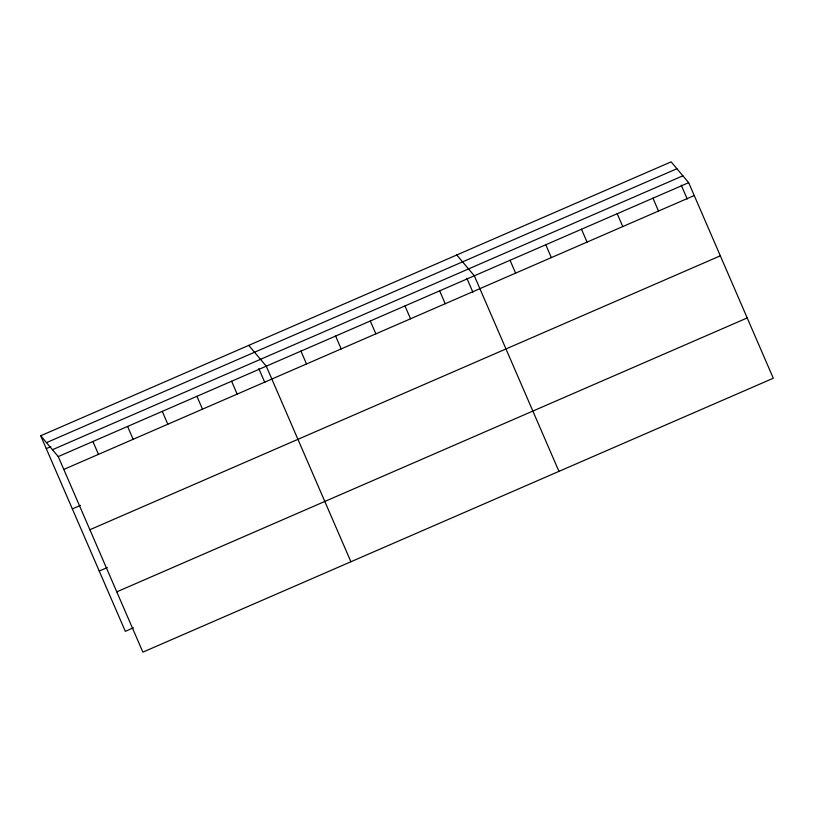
<?xml version="1.0" encoding="UTF-8"?>
<svg xmlns="http://www.w3.org/2000/svg" width="814" height="814" viewBox="0 0 814 814"><rect width="100%" height="100%" fill="white"/><g stroke="black" fill="none" stroke-linecap="round" stroke-linejoin="round"><path stroke-width="1.22" d="M40.7 435.765L671.133 161.854L688.675 182.672L773.3 378.235L142.867 652.146L58.232 456.573L40.7 435.765L125.325 631.328L133.415 627.818M46.49 442.633L676.922 168.722M46.266 448.626L50.885 446.611M52.452 449.715L682.885 175.804M58.232 456.573L688.675 182.672M63.797 469.434L694.24 195.523M72.354 508.913L80.444 505.402M89.886 529.731L720.329 255.82M99.237 571.041L107.326 567.521M116.768 591.849L747.211 317.938M456.786 254.986L474.318 275.793L558.953 471.367M248.748 345.38L266.28 366.188L350.905 561.752M681.216 185.154L687.24 199.064M652.95 198.189L658.506 211.05M617.226 213.716L622.781 226.567M581.501 229.233L587.057 242.094M545.777 244.76L551.332 257.611M510.052 260.277L515.608 273.138M466.87 278.276L472.893 292.195M439.652 290.863L445.217 303.724M404.975 305.932L410.541 318.783M370.299 320.991L375.865 333.852M335.622 336.06L341.188 348.911M300.956 351.119L306.512 363.98M258.821 368.671L264.845 382.58M231.603 381.257L237.169 394.108M196.927 396.316L202.493 409.177M162.261 411.385L167.816 424.236M127.584 426.444L133.15 439.306M92.908 441.514L98.474 454.375"/></g></svg>
